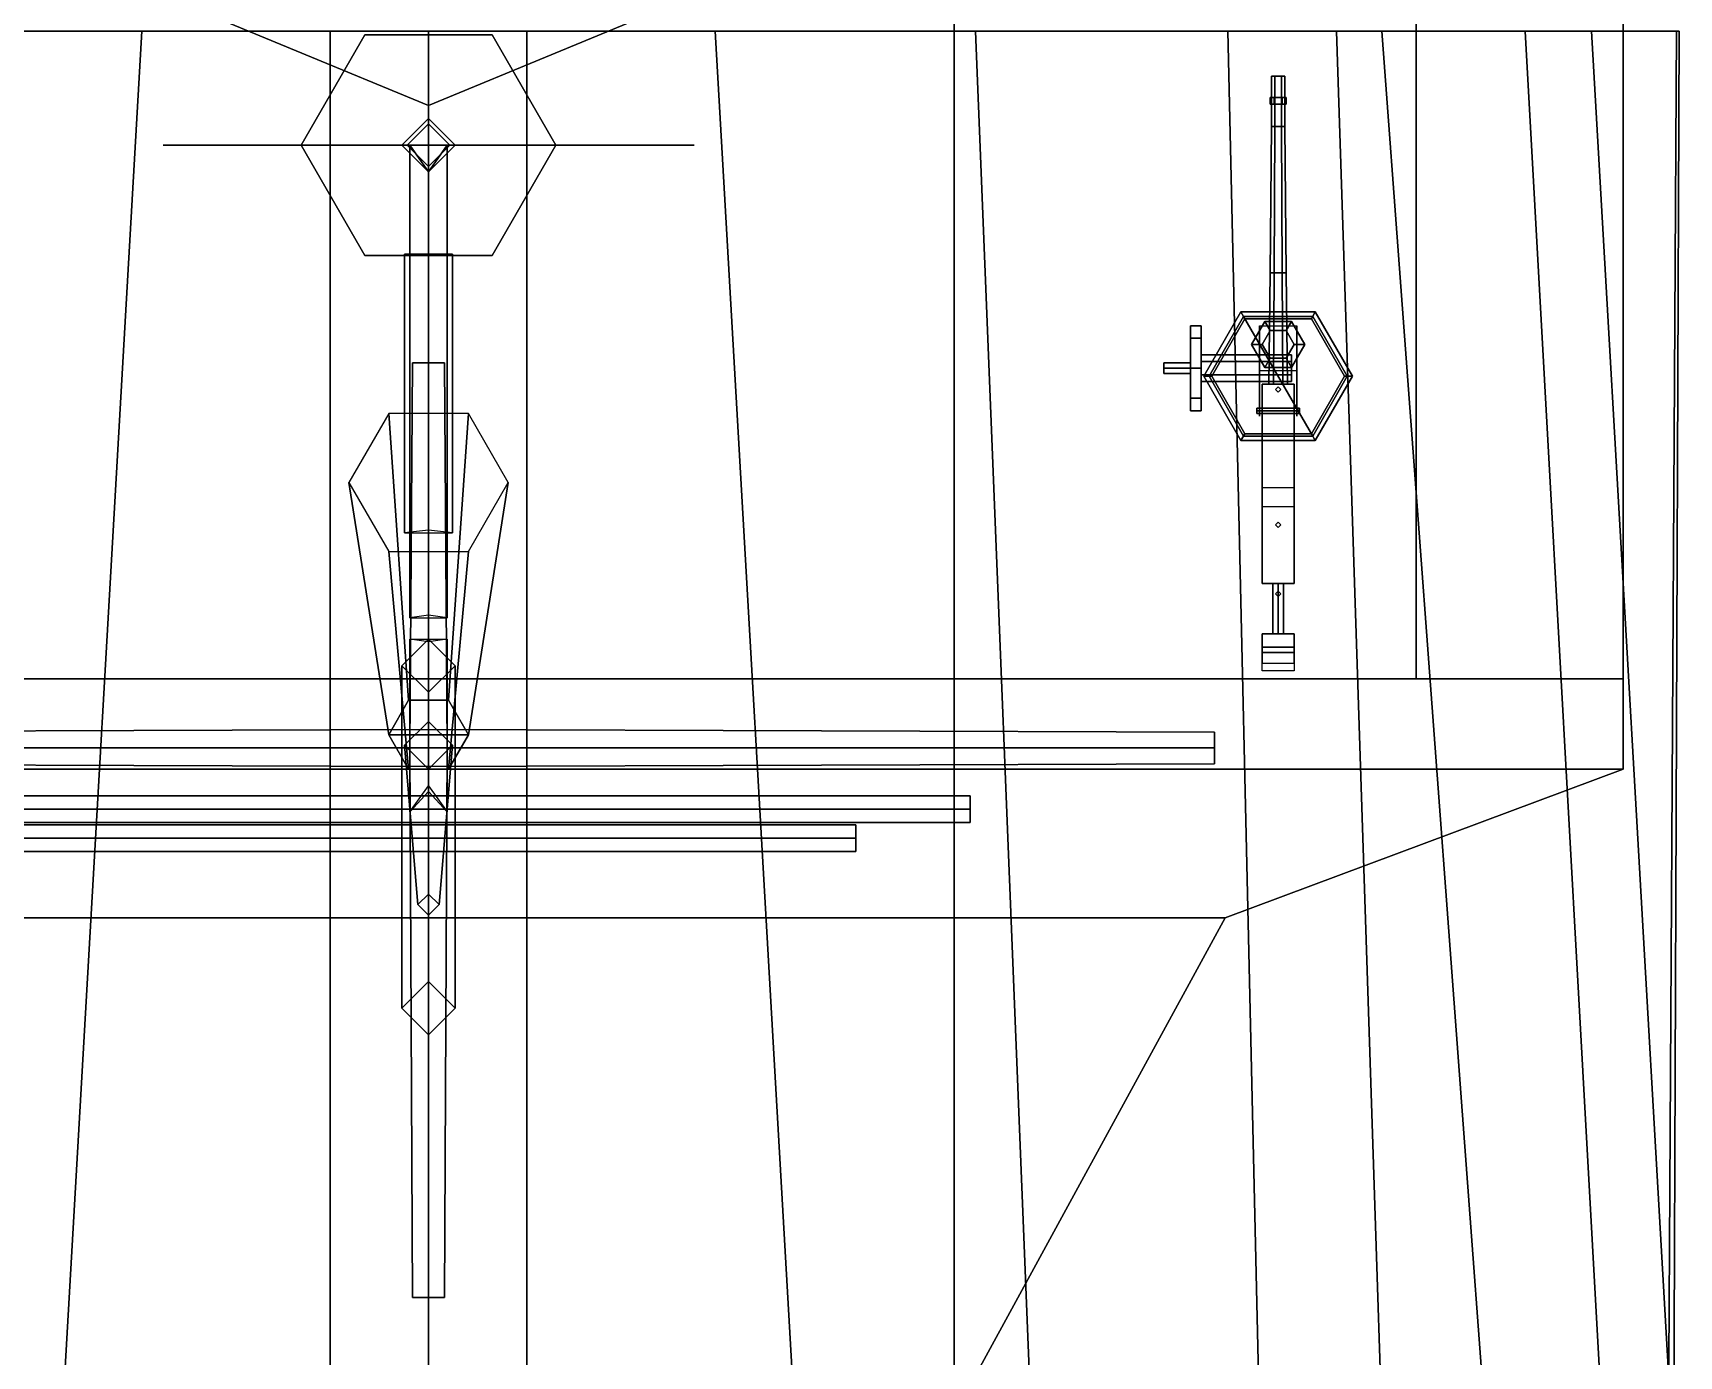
# Model space of a CAD drawing. Header units: millimetres. Extents: x -5 to 5, y -63 to 51.
# Drawn here: x -1.49 to 4.71, y 17.32 to 22.3 of the extents above; entities that cross this region are included whole.
import ezdxf

# ---------------------------------------------------------------- set-up
doc = ezdxf.new("R2010")
doc.units = ezdxf.units.MM
for name, color, linetype in [('gun', 1, 'Continuous'), ('hull2', 7, 'Continuous'), ('radar', 1, 'Continuous'), ('railings', 6, 'Continuous'), ('sleeve', 5, 'Continuous'), ('turret', 2, 'Continuous')]:
    doc.layers.add(name, color=color, linetype=linetype)

msp = doc.modelspace()

# ---------------------------------------------------------------- linework, layer by layer
for points in [[(3.72, 19.87, 3.67), (3.72, 29.73, 4.1), (3.72, 29.73, 6.46), (3.72, 19.87, 6.46)], [(-4.5, 19.87, 6.46), (-4.5, 29.56, 6.46), (4.5, 29.56, 6.46), (4.5, 19.87, 6.46)], [(4.5, 19.87, 6.46), (4.5, 29.56, 6.46), (-4.5, 29.56, 6.46), (-4.5, 19.87, 6.46)], [(0.997, 22.443, 10.19), (-1.41, 23.44, 10.19), (-0.997, 22.443, 10.19), (0, 22.03, 10.19)], [(4.5, 19.53, 8.68), (4.5, 22.73, 8.68), (-4.5, 22.73, 8.68), (-4.5, 19.53, 8.68)], [(-4.5, 19.53, 8.68), (-4.5, 22.73, 8.68), (4.5, 22.73, 8.68), (4.5, 19.53, 8.68)], [(1.98, 19.87, 8.68), (1.98, 22.73, 8.68), (-1.98, 22.73, 8.68), (-1.98, 19.87, 8.68)], [(1.98, 19.87, 6.46), (1.98, 22.73, 6.46), (1.98, 22.73, 8.68), (1.98, 19.87, 8.68)], [(-0.997, 22.443, 8.68), (0, 22.03, 8.68), (0, 22.03, 11.35), (-0.997, 22.443, 11.35)], [(0, 22.03, 10.19), (-0.997, 22.443, 10.19), (-0.997, 22.443, 11.35), (0, 22.03, 11.35)], [(0, 22.03, 8.68), (0.997, 22.443, 8.68), (0.997, 22.443, 11.35), (0, 22.03, 11.35)], [(0.997, 22.443, 10.19), (0, 22.03, 10.19), (0, 22.03, 11.35), (0.997, 22.443, 11.35)], [(0, 22.31, 3.87), (-4.71, 22.31, 3.76), (-4.69, 17.08, 3.58), (0, 17.08, 3.69)], [(-2.06, 22.31, -2.34), (-1.08, 22.31, -2.82), (-1.38, 17.08, -2.81), (-2.27, 17.08, -2.45)], [(-1.08, 22.31, -2.82), (-0.37, 22.31, -3), (-0.37, 17.08, -2.97), (-1.38, 17.08, -2.81)], [(-0.24, 22.2957, 12.98), (-0.48, 21.88, 12.98), (-0.48, 21.88, 13.45), (-0.24, 22.2957, 13.45)], [(0.24, 22.2957, 13.45), (-0.24, 22.2957, 13.45), (-0.48, 21.88, 13.45), (0.48, 21.88, 13.45)], [(0.48, 21.88, 12.98), (-0.48, 21.88, 12.98), (-0.24, 22.2957, 12.98), (0.24, 22.2957, 12.98)], [(-0.37, 22.31, -3), (-0.37, 22.31, -3.05), (-0.37, 17.08, -3.03), (-0.37, 17.08, -2.97)], [(-0.37, 22.31, -3.05), (0, 22.31, -3.05), (0, 17.08, -3.03), (-0.37, 17.08, -3.03)], [(0.24, 22.2957, 12.98), (-0.24, 22.2957, 12.98), (-0.24, 22.2957, 13.45), (0.24, 22.2957, 13.45)], [(0.48, 21.88, 12.98), (0.24, 22.2957, 12.98), (0.24, 22.2957, 13.45), (0.48, 21.88, 13.45)], [(0, 21.98, 16.58), (-0.1, 21.88, 16.58), (-0.1, 21.88, 16.78), (0, 21.98, 16.78)], [(0, 21.78, 16.78), (0.1, 21.88, 16.78), (0, 21.98, 16.78), (-0.1, 21.88, 16.78)], [(-0.1, 21.88, 16.58), (0, 21.98, 16.58), (0.1, 21.88, 16.58), (0, 21.78, 16.58)], [(0.1, 21.88, 16.58), (0, 21.98, 16.58), (0, 21.98, 16.78), (0.1, 21.88, 16.78)], [(-0.48, 21.88, 12.98), (-0.24, 21.4643, 12.98), (-0.24, 21.4643, 13.45), (-0.48, 21.88, 13.45)], [(0.48, 21.88, 13.45), (-0.48, 21.88, 13.45), (-0.24, 21.4643, 13.45), (0.24, 21.4643, 13.45)], [(0.24, 21.4643, 12.98), (-0.24, 21.4643, 12.98), (-0.48, 21.88, 12.98), (0.48, 21.88, 12.98)], [(-0.1, 21.88, 16.58), (0, 21.78, 16.58), (0, 21.78, 16.78), (-0.1, 21.88, 16.78)], [(0, 20.11, 16.61), (-0.07, 20.1, 16.68), (-0.07, 21.88, 16.68), (0, 21.78, 16.61)], [(-0.07, 20.1, 16.68), (0, 20.1, 16.75), (0, 21.78, 16.75), (-0.07, 21.88, 16.68)], [(0.07, 20.1, 16.68), (0, 20.11, 16.61), (0, 21.78, 16.61), (0.07, 21.88, 16.68)], [(0, 20.1, 16.75), (0.07, 20.1, 16.68), (0.07, 21.88, 16.68), (0, 21.78, 16.75)], [(0, 21.78, 16.58), (0.1, 21.88, 16.58), (0.1, 21.88, 16.78), (0, 21.78, 16.78)], [(0.24, 21.4643, 12.98), (0.48, 21.88, 12.98), (0.48, 21.88, 13.45), (0.24, 21.4643, 13.45)], [(-0.24, 21.4643, 12.98), (0.24, 21.4643, 12.98), (0.24, 21.4643, 13.45), (-0.24, 21.4643, 13.45)], [(-0.09, 20.42, 13.31), (0, 20.42, 13.4), (0, 21.47, 13.4), (-0.09, 21.47, 13.31)], [(0, 20.43, 13.22), (-0.09, 20.42, 13.31), (-0.09, 21.47, 13.31), (0, 21.47, 13.22)], [(0, 20.42, 13.4), (0.09, 20.42, 13.31), (0.09, 21.47, 13.31), (0, 21.47, 13.4)], [(0.09, 20.42, 13.31), (0, 20.43, 13.22), (0, 21.47, 13.22), (0.09, 21.47, 13.31)], [(0, 19.8, 16.6), (0, 20.14, 16.27), (0, 21.42, 17.12), (0, 18.37, 17.12)], [(0, 18.37, 17.12), (0, 21.42, 17.12), (0, 20.14, 16.27), (0, 19.8, 16.6)], [(3.06, 21.2525, 8.68), (2.92, 21.01, 8.68), (2.92, 21.01, 8.73), (3.06, 21.2525, 8.73)], [(2.95, 21.01, 8.76), (3.075, 21.2265, 8.76), (3.06, 21.2525, 8.73), (2.92, 21.01, 8.73)], [(3.075, 21.2265, 8.76), (2.95, 21.01, 8.76), (2.95, 21.01, 10.1), (3.075, 21.2265, 10.1)], [(3.34, 21.2525, 8.68), (3.06, 21.2525, 8.68), (3.06, 21.2525, 8.73), (3.34, 21.2525, 8.73)], [(3.075, 21.2265, 8.76), (3.325, 21.2265, 8.76), (3.34, 21.2525, 8.73), (3.06, 21.2525, 8.73)], [(3.325, 21.2265, 8.76), (3.075, 21.2265, 8.76), (3.075, 21.2265, 10.1), (3.325, 21.2265, 10.1)], [(3.325, 21.2265, 8.76), (3.45, 21.01, 8.76), (3.48, 21.01, 8.73), (3.34, 21.2525, 8.73)], [(3.45, 21.01, 8.76), (3.325, 21.2265, 8.76), (3.325, 21.2265, 10.1), (3.45, 21.01, 10.1)], [(3.48, 21.01, 8.68), (3.34, 21.2525, 8.68), (3.34, 21.2525, 8.73), (3.48, 21.01, 8.73)], [(-0.07, 19.61, 20.1), (0, 19.61, 20.17), (0, 21.06, 20.16), (-0.06, 21.06, 20.1)], [(0, 19.61, 20.03), (-0.07, 19.61, 20.1), (-0.06, 21.06, 20.1), (0, 21.06, 20.04)], [(0, 21.06, 20.16), (0.06, 21.06, 20.1), (0, 21.06, 20.04), (-0.06, 21.06, 20.1)], [(0, 19.61, 20.17), (0.07, 19.61, 20.1), (0.06, 21.06, 20.1), (0, 21.06, 20.16)], [(0.07, 19.61, 20.1), (0, 19.61, 20.03), (0, 21.06, 20.04), (0.06, 21.06, 20.1)], [(2.92, 21.01, 8.68), (3.06, 20.7675, 8.68), (3.06, 20.7675, 8.73), (2.92, 21.01, 8.73)], [(3.075, 20.7935, 8.76), (2.95, 21.01, 8.76), (2.92, 21.01, 8.73), (3.06, 20.7675, 8.73)], [(2.95, 21.01, 8.76), (3.075, 20.7935, 8.76), (3.075, 20.7935, 10.1), (2.95, 21.01, 10.1)], [(3.325, 20.7935, 8.76), (3.45, 21.01, 8.76), (3.45, 21.01, 10.1), (3.325, 20.7935, 10.1)], [(3.45, 21.01, 8.76), (3.325, 20.7935, 8.76), (3.34, 20.7675, 8.73), (3.48, 21.01, 8.73)], [(3.34, 20.7675, 8.68), (3.48, 21.01, 8.68), (3.48, 21.01, 8.73), (3.34, 20.7675, 8.73)], [(-0.15, 20.8698, 8.68), (-0.3, 20.61, 8.68), (-0.15, 19.66, 20.03), (-0.075, 19.79, 20.03)], [(0.15, 20.8698, 8.68), (-0.15, 20.8698, 8.68), (-0.075, 19.79, 20.03), (0.075, 19.79, 20.03)], [(0.3, 20.61, 8.68), (0.15, 20.8698, 8.68), (0.075, 19.79, 20.03), (0.15, 19.66, 20.03)], [(3.325, 20.7935, 8.76), (3.075, 20.7935, 8.76), (3.06, 20.7675, 8.73), (3.34, 20.7675, 8.73)], [(3.075, 20.7935, 8.76), (3.325, 20.7935, 8.76), (3.325, 20.7935, 10.1), (3.075, 20.7935, 10.1)], [(3.06, 20.7675, 8.68), (3.34, 20.7675, 8.68), (3.34, 20.7675, 8.73), (3.06, 20.7675, 8.73)], [(-0.3, 20.61, 8.68), (-0.15, 20.3502, 8.68), (-0.075, 19.53, 20.03), (-0.15, 19.66, 20.03)], [(0.15, 20.3502, 8.68), (0.3, 20.61, 8.68), (0.15, 19.66, 20.03), (0.075, 19.53, 20.03)], [(-0.15, 20.3502, 8.68), (0.15, 20.3502, 8.68), (0.075, 19.53, 20.03), (-0.075, 19.53, 20.03)], [(0, 18.73, 8.68), (-0.1, 18.63, 8.68), (-0.1, 19.92, 16.95), (0, 20.02, 16.95)], [(-0.07, 19.37, 13.34), (0, 19.4678, 13.41), (0, 20.01, 13.41), (-0.07, 20.02, 13.34)], [(0, 19.446, 13.27), (-0.07, 19.37, 13.34), (-0.07, 20.02, 13.34), (0, 20.02, 13.27)], [(0.1, 18.63, 8.68), (0, 18.73, 8.68), (0, 20.02, 16.95), (0.1, 19.92, 16.95)], [(0, 19.4678, 13.41), (0.07, 19.37, 13.34), (0.07, 20.02, 13.34), (0, 20.01, 13.41)], [(0.07, 19.37, 13.34), (0, 19.446, 13.27), (0, 20.02, 13.27), (0.07, 20.02, 13.34)], [(-0.1, 18.63, 8.68), (0, 18.53, 8.68), (0, 19.82, 16.95), (-0.1, 19.92, 16.95)], [(0, 18.53, 8.68), (0.1, 18.63, 8.68), (0.1, 19.92, 16.95), (0, 19.82, 16.95)], [(3.72, 19.87, 6.46), (-3.72, 19.87, 6.46), (-3.72, 19.87, 3.67), (3.72, 19.87, 3.67)], [(1.98, 19.87, 6.46), (1.98, 19.87, 8.68), (-1.98, 19.87, 8.68), (-1.98, 19.87, 6.46)], [(-1.98, 12.11, 6.46), (-1.98, 19.87, 6.46), (1.98, 19.87, 6.46), (1.98, 12.11, 6.46)], [(1.98, 12.11, 6.46), (1.98, 19.87, 6.46), (-1.98, 19.87, 6.46), (-1.98, 12.11, 6.46)], [(0.15, 19.66, 20.03), (0.075, 19.79, 20.03), (-0.075, 19.79, 20.03), (-0.15, 19.66, 20.03)], [(0, 19.61, 20.17), (0, 19.68, 20.1), (-2.96, 19.67, 20.1), (-2.96, 19.61, 20.16)], [(0, 19.68, 20.1), (0, 19.61, 20.03), (-2.96, 19.61, 20.04), (-2.96, 19.67, 20.1)], [(0.075, 19.53, 20.03), (0.15, 19.66, 20.03), (-0.15, 19.66, 20.03), (-0.075, 19.53, 20.03)], [(0, 19.71, 20.03), (-0.09, 19.62, 20.03), (-0.04, 19.02, 26.85), (0, 19.06, 26.85)], [(0.09, 19.62, 20.03), (0, 19.71, 20.03), (0, 19.06, 26.85), (0.04, 19.02, 26.85)], [(0, 19.68, 20.1), (0, 19.61, 20.17), (2.96, 19.61, 20.16), (2.96, 19.67, 20.1)], [(0, 19.61, 20.03), (0, 19.68, 20.1), (2.96, 19.67, 20.1), (2.96, 19.61, 20.04)], [(2.96, 19.61, 20.16), (2.96, 19.55, 20.1), (2.96, 19.61, 20.04), (2.96, 19.67, 20.1)], [(0, 19.54, 20.1), (0, 19.61, 20.17), (-2.96, 19.61, 20.16), (-2.96, 19.55, 20.1)], [(0, 19.61, 20.03), (0, 19.54, 20.1), (-2.96, 19.55, 20.1), (-2.96, 19.61, 20.04)], [(-0.09, 19.62, 20.03), (0, 19.53, 20.03), (0, 18.98, 26.85), (-0.04, 19.02, 26.85)], [(0, 19.61, 20.17), (-0.07, 19.61, 20.1), (-0.06, 17.54, 20.1), (0, 17.54, 20.16)], [(-0.07, 19.61, 20.1), (0, 19.61, 20.03), (0, 17.54, 20.04), (-0.06, 17.54, 20.1)], [(0, 19.53, 20.03), (0.09, 19.62, 20.03), (0.04, 19.02, 26.85), (0, 18.98, 26.85)], [(0, 19.61, 20.17), (0, 19.54, 20.1), (2.96, 19.55, 20.1), (2.96, 19.61, 20.16)], [(0, 19.54, 20.1), (0, 19.61, 20.03), (2.96, 19.61, 20.04), (2.96, 19.55, 20.1)], [(0.07, 19.61, 20.1), (0, 19.61, 20.17), (0, 17.54, 20.16), (0.06, 17.54, 20.1)], [(0, 19.61, 20.03), (0.07, 19.61, 20.1), (0.06, 17.54, 20.1), (0, 17.54, 20.04)], [(-3, 18.97, 8.68), (-4.5, 19.53, 8.68), (4.5, 19.53, 8.68), (3, 18.97, 8.68)], [(3, 18.97, 8.68), (4.5, 19.53, 8.68), (-4.5, 19.53, 8.68), (-3, 18.97, 8.68)], [(-2.04, 19.38, 22.76), (-2.04, 19.43, 22.81), (2.04, 19.43, 22.81), (2.04, 19.38, 22.76)], [(-2.04, 19.43, 22.81), (-2.04, 19.38, 22.86), (2.04, 19.38, 22.86), (2.04, 19.43, 22.81)], [(2.04, 19.43, 22.81), (2.04, 19.38, 22.86), (2.04, 19.33, 22.81), (2.04, 19.38, 22.76)], [(-2.04, 19.33, 22.81), (-2.04, 19.38, 22.76), (2.04, 19.38, 22.76), (2.04, 19.33, 22.81)], [(-2.04, 19.38, 22.86), (-2.04, 19.33, 22.81), (2.04, 19.33, 22.81), (2.04, 19.38, 22.86)], [(-1.61, 19.32, 23.97), (-1.61, 19.27, 24.02), (1.61, 19.27, 24.02), (1.61, 19.32, 23.97)], [(-1.61, 19.27, 23.92), (-1.61, 19.32, 23.97), (1.61, 19.32, 23.97), (1.61, 19.27, 23.92)], [(1.61, 19.32, 23.97), (1.61, 19.27, 24.02), (1.61, 19.22, 23.97), (1.61, 19.27, 23.92)], [(-1.61, 19.27, 24.02), (-1.61, 19.22, 23.97), (1.61, 19.22, 23.97), (1.61, 19.27, 24.02)], [(-1.61, 19.22, 23.97), (-1.61, 19.27, 23.92), (1.61, 19.27, 23.92), (1.61, 19.22, 23.97)], [(0.04, 19.02, 26.85), (0, 19.06, 26.85), (-0.04, 19.02, 26.85), (0, 18.98, 26.85)], [(1.98, 17.1, 8.68), (3, 18.97, 8.68), (-3, 18.97, 8.68), (-1.98, 17.1, 8.68)], [(-1.98, 17.1, 8.68), (-3, 18.97, 8.68), (3, 18.97, 8.68), (1.98, 17.1, 8.68)], [(0, 18.73, 3.7468), (-0.1, 18.63, 3.73), (-0.1, 18.63, 8.68), (0, 18.73, 8.68)], [(0.1, 18.63, 3.73), (0, 18.73, 3.7468), (0, 18.73, 8.68), (0.1, 18.63, 8.68)], [(-0.1, 18.63, 3.73), (0, 18.53, 3.7399), (0, 18.53, 8.68), (-0.1, 18.63, 8.68)], [(0, 18.53, 3.7399), (0.1, 18.63, 3.73), (0.1, 18.63, 8.68), (0, 18.53, 8.68)], [(0, 17.54, 20.04), (0.06, 17.54, 20.1), (0, 17.54, 20.16), (-0.06, 17.54, 20.1)]]:
    msp.add_3dface(points)
at = {"layer": 'gun'}
for points in [[(3.225, 22.14, 10.47), (3.175, 22.14, 10.47), (3.1875, 22.14, 10.4917), (3.2125, 22.14, 10.4917)], [(3.1875, 22.14, 10.4917), (3.175, 22.14, 10.47), (3.175, 21.95, 10.47), (3.1875, 21.95, 10.4917)], [(3.2125, 22.14, 10.4483), (3.1875, 22.14, 10.4483), (3.175, 22.14, 10.47), (3.225, 22.14, 10.47)], [(3.175, 22.14, 10.47), (3.1875, 22.14, 10.4483), (3.1875, 21.95, 10.4483), (3.175, 21.95, 10.47)], [(3.1875, 22.14, 10.4483), (3.2125, 22.14, 10.4483), (3.2125, 21.95, 10.4483), (3.1875, 21.95, 10.4483)], [(3.2125, 22.14, 10.4917), (3.1875, 22.14, 10.4917), (3.1875, 21.95, 10.4917), (3.2125, 21.95, 10.4917)], [(3.225, 22.14, 10.47), (3.2125, 22.14, 10.4917), (3.2125, 21.95, 10.4917), (3.225, 21.95, 10.47)], [(3.2125, 22.14, 10.4483), (3.225, 22.14, 10.47), (3.225, 21.95, 10.47), (3.2125, 21.95, 10.4483)], [(3.23, 22.06, 10.47), (3.17, 22.06, 10.47), (3.185, 22.06, 10.496), (3.215, 22.06, 10.496)], [(3.185, 22.06, 10.496), (3.17, 22.06, 10.47), (3.17, 22.035, 10.47), (3.185, 22.035, 10.496)], [(3.215, 22.06, 10.444), (3.185, 22.06, 10.444), (3.17, 22.06, 10.47), (3.23, 22.06, 10.47)], [(3.17, 22.06, 10.47), (3.185, 22.06, 10.444), (3.185, 22.035, 10.444), (3.17, 22.035, 10.47)], [(3.215, 22.035, 10.496), (3.185, 22.035, 10.496), (3.17, 22.035, 10.47), (3.23, 22.035, 10.47)], [(3.23, 22.035, 10.47), (3.17, 22.035, 10.47), (3.185, 22.035, 10.444), (3.215, 22.035, 10.444)], [(3.185, 22.06, 10.444), (3.215, 22.06, 10.444), (3.215, 22.035, 10.444), (3.185, 22.035, 10.444)], [(3.215, 22.06, 10.496), (3.185, 22.06, 10.496), (3.185, 22.035, 10.496), (3.215, 22.035, 10.496)], [(3.23, 22.06, 10.47), (3.215, 22.06, 10.496), (3.215, 22.035, 10.496), (3.23, 22.035, 10.47)], [(3.215, 22.06, 10.444), (3.23, 22.06, 10.47), (3.23, 22.035, 10.47), (3.215, 22.035, 10.444)], [(3.17, 21.4, 10.47), (3.185, 21.4, 10.496), (3.1875, 21.95, 10.4917), (3.175, 21.95, 10.47)], [(3.185, 21.4, 10.444), (3.17, 21.4, 10.47), (3.175, 21.95, 10.47), (3.1875, 21.95, 10.4483)], [(3.215, 21.4, 10.444), (3.185, 21.4, 10.444), (3.1875, 21.95, 10.4483), (3.2125, 21.95, 10.4483)], [(3.185, 21.4, 10.496), (3.215, 21.4, 10.496), (3.2125, 21.95, 10.4917), (3.1875, 21.95, 10.4917)], [(3.215, 21.4, 10.496), (3.23, 21.4, 10.47), (3.225, 21.95, 10.47), (3.2125, 21.95, 10.4917)], [(3.23, 21.4, 10.47), (3.215, 21.4, 10.444), (3.2125, 21.95, 10.4483), (3.225, 21.95, 10.47)], [(3.185, 21.4, 10.496), (3.17, 21.4, 10.47), (3.165, 20.98, 10.47), (3.1825, 20.98, 10.5003)], [(3.17, 21.4, 10.47), (3.185, 21.4, 10.444), (3.1825, 20.98, 10.4397), (3.165, 20.98, 10.47)], [(3.185, 21.4, 10.444), (3.215, 21.4, 10.444), (3.2175, 20.98, 10.4397), (3.1825, 20.98, 10.4397)], [(3.215, 21.4, 10.496), (3.185, 21.4, 10.496), (3.1825, 20.98, 10.5003), (3.2175, 20.98, 10.5003)], [(3.23, 21.4, 10.47), (3.215, 21.4, 10.496), (3.2175, 20.98, 10.5003), (3.235, 20.98, 10.47)], [(3.215, 21.4, 10.444), (3.23, 21.4, 10.47), (3.235, 20.98, 10.47), (3.2175, 20.98, 10.4397)]]:
    msp.add_3dface(points, dxfattribs=at)
at = {"layer": 'hull2'}
for points in [[(0.37, 22.31, -3.05), (0, 22.31, -3.05), (0, 17.08, -3.03), (0.37, 17.08, -3.03)], [(0, 22.31, 3.87), (4.71, 22.31, 3.76), (4.69, 17.08, 3.58), (0, 17.08, 3.69)], [(0.37, 22.31, -3), (0.37, 22.31, -3.05), (0.37, 17.08, -3.03), (0.37, 17.08, -2.97)], [(1.08, 22.31, -2.82), (0.37, 22.31, -3), (0.37, 17.08, -2.97), (1.38, 17.08, -2.81)], [(2.06, 22.31, -2.34), (1.08, 22.31, -2.82), (1.38, 17.08, -2.81), (2.27, 17.08, -2.45)], [(3.01, 22.31, -1.34), (2.06, 22.31, -2.34), (2.27, 17.08, -2.45), (3.13, 17.08, -1.84)], [(3.42, 22.31, -0.61), (3.01, 22.31, -1.34), (3.13, 17.08, -1.84), (3.59, 17.08, -1.13)], [(3.59, 22.31, -0.22), (3.42, 22.31, -0.61), (3.59, 17.08, -1.13), (3.98, 17.08, -0.35)], [(4.13, 22.31, 1.28), (3.59, 22.31, -0.22), (3.98, 17.08, -0.35), (4.42, 17.08, 1.1)], [(4.38, 22.31, 1.68), (4.13, 22.31, 1.28), (4.42, 17.08, 1.1), (4.68, 17.08, 2.72)], [(4.71, 22.31, 3.76), (4.38, 22.31, 1.68), (4.68, 17.08, 2.72), (4.69, 17.08, 3.58)]]:
    msp.add_3dface(points, dxfattribs=at)
at = {"layer": 'radar'}
for points in [[(0, 21.96, 13.45), (-0.08, 21.88, 13.45), (-0.08, 21.88, 16.58), (0, 21.96, 16.58)], [(0.08, 21.88, 13.45), (0, 21.96, 13.45), (0, 21.96, 16.58), (0.08, 21.88, 16.58)], [(1, 21.88, 14.36), (1, 21.88, 16.51), (-1, 21.88, 16.51), (-1, 21.88, 14.36)], [(-1, 21.88, 14.36), (-1, 21.88, 16.51), (1, 21.88, 16.51), (1, 21.88, 14.36)], [(-0.08, 21.88, 13.45), (0, 21.8, 13.45), (0, 21.8, 16.58), (-0.08, 21.88, 16.58)], [(0, 21.8, 13.45), (0.08, 21.88, 13.45), (0.08, 21.88, 16.58), (0, 21.8, 16.58)]]:
    msp.add_3dface(points, dxfattribs=at)
at = {"layer": 'railings'}
for points in [[(4.5, 19.87, 7.58), (4.5, 29.56, 8.06), (4.5, 29.56, 6.46), (4.5, 19.87, 6.46)], [(4.5, 19.87, 6.46), (4.5, 29.56, 6.46), (4.5, 29.56, 8.06), (4.5, 19.87, 7.58)], [(4.5, 19.53, 8.68), (4.5, 22.73, 8.68), (4.5, 22.73, 10.12), (4.5, 19.53, 10.12)], [(4.5, 19.53, 10.12), (4.5, 22.73, 10.12), (4.5, 22.73, 8.68), (4.5, 19.53, 8.68)], [(4.67, 17.08, 3.58), (4.7, 22.31, 3.76), (4.7, 22.31, 4.92), (4.67, 17.08, 4.6)], [(4.67, 17.08, 4.6), (4.7, 22.31, 4.92), (4.7, 22.31, 3.76), (4.67, 17.08, 3.58)], [(3, 18.97, 10.12), (4.5, 19.53, 10.12), (4.5, 19.53, 8.68), (3, 18.97, 8.68)], [(3, 18.97, 8.68), (4.5, 19.53, 8.68), (4.5, 19.53, 10.12), (3, 18.97, 10.12)], [(1.98, 17.1, 10.12), (3, 18.97, 10.12), (3, 18.97, 8.68), (1.98, 17.1, 8.68)], [(1.98, 17.1, 8.68), (3, 18.97, 8.68), (3, 18.97, 10.12), (1.98, 17.1, 10.12)]]:
    msp.add_3dface(points, dxfattribs=at)
at = {"layer": 'sleeve'}
for points in [[(3.14, 20.98, 10.44), (3.14, 20.89, 10.39), (3.14, 20.89, 10.54), (3.14, 20.98, 10.5)], [(3.26, 20.98, 10.5), (3.26, 20.98, 10.44), (3.14, 20.98, 10.44), (3.14, 20.98, 10.5)], [(3.26, 20.98, 10.44), (3.26, 20.89, 10.39), (3.14, 20.89, 10.39), (3.14, 20.98, 10.44)], [(3.14, 20.98, 10.5), (3.14, 20.89, 10.54), (3.26, 20.89, 10.54), (3.26, 20.98, 10.5)], [(3.2, 20.97, 10.5), (3.19, 20.96, 10.5), (3.19, 20.96, 10.64), (3.2, 20.97, 10.64)], [(3.19, 20.96, 10.64), (3.2, 20.95, 10.64), (3.21, 20.96, 10.64), (3.2, 20.97, 10.64)], [(3.19, 20.96, 10.5), (3.2, 20.95, 10.51), (3.2, 20.95, 10.64), (3.19, 20.96, 10.64)], [(3.21, 20.96, 10.5), (3.2, 20.97, 10.5), (3.2, 20.97, 10.64), (3.21, 20.96, 10.64)], [(3.2, 20.95, 10.51), (3.21, 20.96, 10.5), (3.21, 20.96, 10.64), (3.2, 20.95, 10.64)], [(3.26, 20.89, 10.54), (3.26, 20.89, 10.39), (3.26, 20.98, 10.44), (3.26, 20.98, 10.5)], [(3.12, 20.87, 10.47), (3.12, 20.88, 10.48), (3.12, 20.89, 10.47), (3.12, 20.88, 10.46)], [(3.28, 20.88, 10.48), (3.28, 20.89, 10.47), (3.12, 20.89, 10.47), (3.12, 20.88, 10.48)], [(3.28, 20.89, 10.47), (3.28, 20.88, 10.46), (3.12, 20.88, 10.46), (3.12, 20.89, 10.47)], [(3.28, 20.87, 10.47), (3.28, 20.88, 10.48), (3.12, 20.88, 10.48), (3.12, 20.87, 10.47)], [(3.28, 20.88, 10.46), (3.28, 20.87, 10.47), (3.12, 20.87, 10.47), (3.12, 20.88, 10.46)], [(3.14, 20.89, 10.39), (3.14, 20.23, 10.39), (3.14, 20.23, 10.54), (3.14, 20.89, 10.54)], [(3.26, 20.89, 10.39), (3.26, 20.23, 10.39), (3.14, 20.23, 10.39), (3.14, 20.89, 10.39)], [(3.14, 20.89, 10.54), (3.14, 20.23, 10.54), (3.26, 20.23, 10.54), (3.26, 20.89, 10.54)], [(3.26, 20.23, 10.54), (3.26, 20.23, 10.39), (3.26, 20.89, 10.39), (3.26, 20.89, 10.54)], [(3.28, 20.88, 10.46), (3.28, 20.89, 10.47), (3.28, 20.88, 10.48), (3.28, 20.87, 10.47)], [(3.14, 20.59, 10.54), (3.14, 20.52, 10.66), (3.26, 20.52, 10.66), (3.26, 20.59, 10.54)], [(3.2, 20.46, 10.54), (3.19, 20.45, 10.54), (3.19, 20.45, 10.71), (3.2, 20.46, 10.71)], [(3.19, 20.45, 10.71), (3.2, 20.44, 10.71), (3.21, 20.45, 10.71), (3.2, 20.46, 10.71)], [(3.21, 20.45, 10.54), (3.2, 20.46, 10.54), (3.2, 20.46, 10.71), (3.21, 20.45, 10.71)], [(3.19, 20.45, 10.54), (3.2, 20.44, 10.54), (3.2, 20.44, 10.71), (3.19, 20.45, 10.71)], [(3.2, 20.44, 10.54), (3.21, 20.45, 10.54), (3.21, 20.45, 10.71), (3.2, 20.44, 10.71)], [(3.14, 20.23, 10.54), (3.14, 20.23, 10.39), (3.26, 20.23, 10.39), (3.26, 20.23, 10.54)], [(3.2, 20.23, 10.48), (3.18, 20.23, 10.46), (3.18, 20.04, 10.46), (3.2, 20.04, 10.48)], [(3.18, 20.23, 10.46), (3.2, 20.23, 10.44), (3.2, 20.04, 10.44), (3.18, 20.04, 10.46)], [(3.22, 20.23, 10.46), (3.2, 20.23, 10.48), (3.2, 20.04, 10.48), (3.22, 20.04, 10.46)], [(3.2, 20.23, 10.44), (3.22, 20.23, 10.46), (3.22, 20.04, 10.46), (3.2, 20.04, 10.44)], [(3.2, 20.2, 10.39), (3.19, 20.19, 10.39), (3.19, 20.19, 10.59), (3.2, 20.2, 10.59)], [(3.2, 20.2, 10.39), (3.21, 20.19, 10.39), (3.2, 20.18, 10.39), (3.19, 20.19, 10.39)], [(3.19, 20.19, 10.59), (3.2, 20.18, 10.59), (3.21, 20.19, 10.59), (3.2, 20.2, 10.59)], [(3.19, 20.19, 10.39), (3.2, 20.18, 10.39), (3.2, 20.18, 10.59), (3.19, 20.19, 10.59)], [(3.21, 20.19, 10.39), (3.2, 20.2, 10.39), (3.2, 20.2, 10.59), (3.21, 20.19, 10.59)], [(3.2, 20.18, 10.39), (3.21, 20.19, 10.39), (3.21, 20.19, 10.59), (3.2, 20.18, 10.59)], [(3.14, 20.04, 10.49), (3.14, 20.04, 10.41), (3.26, 20.04, 10.41), (3.26, 20.04, 10.49)], [(3.14, 19.97, 10.56), (3.14, 20.04, 10.49), (3.26, 20.04, 10.49), (3.26, 19.97, 10.56)], [(3.14, 20.04, 10.41), (3.14, 19.99, 10.34), (3.26, 19.99, 10.34), (3.26, 20.04, 10.41)], [(3.14, 19.99, 10.34), (3.14, 19.93, 10.31), (3.26, 19.93, 10.31), (3.26, 19.99, 10.34)], [(3.14, 19.9, 10.56), (3.14, 19.97, 10.56), (3.26, 19.97, 10.56), (3.26, 19.9, 10.56)]]:
    msp.add_3dface(points, dxfattribs=at)
at = {"layer": 'turret'}
for points in [[(3.07, 21.2352, 10.1), (2.94, 21.01, 10.1), (2.94, 21.01, 10.14), (3.07, 21.2352, 10.14)], [(3.07, 20.7848, 10.1), (2.94, 21.01, 10.1), (3.07, 21.2352, 10.1), (3.33, 20.7848, 10.1)], [(2.94, 21.01, 10.14), (3.07, 20.7848, 10.14), (3.33, 20.7848, 10.14), (3.07, 21.2352, 10.14)], [(3.33, 20.7848, 10.1), (3.07, 21.2352, 10.1), (3.33, 21.2352, 10.1), (3.46, 21.01, 10.1)], [(3.07, 21.2352, 10.14), (3.33, 20.7848, 10.14), (3.46, 21.01, 10.14), (3.33, 21.2352, 10.14)], [(3.33, 21.2352, 10.1), (3.07, 21.2352, 10.1), (3.07, 21.2352, 10.14), (3.33, 21.2352, 10.14)], [(3.14, 21.13, 10.27), (3.17, 21.182, 10.27), (3.15, 21.2166, 10.23), (3.1, 21.13, 10.23)], [(3.15, 21.2166, 10.14), (3.1, 21.13, 10.14), (3.1, 21.13, 10.23), (3.15, 21.2166, 10.23)], [(3.17, 21.182, 10.27), (3.23, 21.182, 10.27), (3.25, 21.2166, 10.23), (3.15, 21.2166, 10.23)], [(3.25, 21.2166, 10.14), (3.15, 21.2166, 10.14), (3.15, 21.2166, 10.23), (3.25, 21.2166, 10.23)], [(3.23, 21.182, 10.27), (3.26, 21.13, 10.27), (3.3, 21.13, 10.23), (3.25, 21.2166, 10.23)], [(3.3, 21.13, 10.14), (3.25, 21.2166, 10.14), (3.25, 21.2166, 10.23), (3.3, 21.13, 10.23)], [(3.46, 21.01, 10.1), (3.33, 21.2352, 10.1), (3.33, 21.2352, 10.14), (3.46, 21.01, 10.14)], [(2.91, 21.1531, 10.2931), (2.91, 21.2, 10.18), (2.87, 21.2, 10.18), (2.87, 21.1531, 10.2931)], [(2.91, 21.2, 10.18), (2.91, 21.1531, 10.0669), (2.87, 21.1531, 10.0669), (2.87, 21.2, 10.18)], [(2.87, 20.88, 10.18), (2.87, 21.1531, 10.2931), (2.87, 21.2, 10.18), (2.87, 20.9269, 10.0669)], [(2.87, 20.9269, 10.0669), (2.87, 21.2, 10.18), (2.87, 21.1531, 10.0669), (2.87, 21.04, 10.02)], [(2.91, 21.04, 10.34), (2.91, 21.1531, 10.2931), (2.87, 21.1531, 10.2931), (2.87, 21.04, 10.34)], [(2.91, 21.1531, 10.0669), (2.91, 21.04, 10.02), (2.87, 21.04, 10.02), (2.87, 21.1531, 10.0669)], [(2.87, 20.9269, 10.2931), (2.87, 21.04, 10.34), (2.87, 21.1531, 10.2931), (2.87, 20.88, 10.18)], [(2.91, 20.9269, 10.0669), (2.91, 21.2, 10.18), (2.91, 21.1531, 10.2931), (2.91, 20.88, 10.18)], [(2.91, 21.04, 10.02), (2.91, 21.1531, 10.0669), (2.91, 21.2, 10.18), (2.91, 20.9269, 10.0669)], [(2.91, 20.88, 10.18), (2.91, 21.1531, 10.2931), (2.91, 21.04, 10.34), (2.91, 20.9269, 10.2931)], [(3.13, 21.03, 10.29), (3.13, 21.2, 10.29), (3.13, 21.2, 10.32), (3.13, 21.05, 10.36)], [(3.13, 21.03, 10.29), (3.13, 21.2, 10.29), (3.27, 21.2, 10.29), (3.27, 21.03, 10.29)], [(3.17, 21.182, 10.27), (3.14, 21.13, 10.27), (3.14, 21.13, 10.29), (3.17, 21.182, 10.29)], [(3.23, 21.182, 10.27), (3.17, 21.182, 10.27), (3.17, 21.182, 10.29), (3.23, 21.182, 10.29)], [(3.26, 21.13, 10.27), (3.23, 21.182, 10.27), (3.23, 21.182, 10.29), (3.26, 21.13, 10.29)], [(3.27, 21.03, 10.29), (3.27, 21.2, 10.29), (3.27, 21.2, 10.32), (3.27, 21.05, 10.36)], [(3.25, 21.065, 10.2233), (3.25, 21.09, 10.18), (2.91, 21.09, 10.18), (2.91, 21.065, 10.2233)], [(3.25, 21.09, 10.18), (3.25, 21.065, 10.1367), (2.91, 21.065, 10.1367), (2.91, 21.09, 10.18)], [(3.17, 21.078, 10.27), (3.14, 21.13, 10.27), (3.1, 21.13, 10.23), (3.15, 21.0434, 10.23)], [(3.1, 21.13, 10.14), (3.15, 21.0434, 10.14), (3.15, 21.0434, 10.23), (3.1, 21.13, 10.23)], [(3.14, 21.13, 10.27), (3.17, 21.078, 10.27), (3.17, 21.078, 10.29), (3.14, 21.13, 10.29)], [(3.26, 21.13, 10.27), (3.23, 21.078, 10.27), (3.25, 21.0434, 10.23), (3.3, 21.13, 10.23)], [(3.23, 21.078, 10.27), (3.26, 21.13, 10.27), (3.26, 21.13, 10.29), (3.23, 21.078, 10.29)], [(3.25, 21.0434, 10.14), (3.3, 21.13, 10.14), (3.3, 21.13, 10.23), (3.25, 21.0434, 10.23)], [(3.25, 21.065, 10.1367), (3.25, 21.09, 10.18), (3.25, 21.065, 10.2233), (3.25, 21.015, 10.1367)], [(2.87, 21.04, 10.32), (2.87, 21.06, 10.3), (2.77, 21.06, 10.3), (2.77, 21.04, 10.32)], [(2.87, 21.06, 10.3), (2.87, 21.04, 10.28), (2.77, 21.04, 10.28), (2.77, 21.06, 10.3)], [(2.77, 21.02, 10.3), (2.77, 21.04, 10.32), (2.77, 21.06, 10.3), (2.77, 21.04, 10.28)], [(2.87, 21.02, 10.3), (2.87, 21.04, 10.32), (2.77, 21.04, 10.32), (2.77, 21.02, 10.3)], [(2.87, 21.04, 10.28), (2.87, 21.02, 10.3), (2.77, 21.02, 10.3), (2.77, 21.04, 10.28)], [(2.91, 20.9269, 10.2931), (2.91, 21.04, 10.34), (2.87, 21.04, 10.34), (2.87, 20.9269, 10.2931)], [(2.91, 21.04, 10.02), (2.91, 20.9269, 10.0669), (2.87, 20.9269, 10.0669), (2.87, 21.04, 10.02)], [(3.25, 21.015, 10.2233), (3.25, 21.065, 10.2233), (2.91, 21.065, 10.2233), (2.91, 21.015, 10.2233)], [(3.25, 21.065, 10.1367), (3.25, 21.015, 10.1367), (2.91, 21.015, 10.1367), (2.91, 21.065, 10.1367)], [(3.13, 20.97, 10.33), (3.13, 21.03, 10.29), (3.13, 21.05, 10.36), (3.13, 21.01, 10.38)], [(3.23, 21.078, 10.27), (3.17, 21.078, 10.27), (3.15, 21.0434, 10.23), (3.25, 21.0434, 10.23)], [(3.15, 21.0434, 10.14), (3.25, 21.0434, 10.14), (3.25, 21.0434, 10.23), (3.15, 21.0434, 10.23)], [(3.17, 21.078, 10.27), (3.23, 21.078, 10.27), (3.23, 21.078, 10.29), (3.17, 21.078, 10.29)], [(3.25, 21.015, 10.1367), (3.25, 21.065, 10.2233), (3.25, 21.015, 10.2233), (3.25, 20.99, 10.18)], [(3.27, 20.97, 10.33), (3.27, 21.03, 10.29), (3.27, 21.05, 10.36), (3.27, 21.01, 10.38)], [(3.25, 20.99, 10.18), (3.25, 21.015, 10.2233), (2.91, 21.015, 10.2233), (2.91, 20.99, 10.18)], [(3.25, 21.015, 10.1367), (3.25, 20.99, 10.18), (2.91, 20.99, 10.18), (2.91, 21.015, 10.1367)], [(2.94, 21.01, 10.1), (3.07, 20.7848, 10.1), (3.07, 20.7848, 10.14), (2.94, 21.01, 10.14)], [(3.13, 20.93, 10.38), (3.13, 20.97, 10.33), (3.13, 21.01, 10.38), (3.13, 20.98, 10.45)], [(3.13, 20.93, 10.44), (3.13, 20.93, 10.38), (3.13, 20.98, 10.45), (3.13, 20.93, 10.47)], [(3.27, 20.93, 10.38), (3.27, 20.97, 10.33), (3.27, 21.01, 10.38), (3.27, 20.98, 10.45)], [(3.27, 20.93, 10.44), (3.27, 20.93, 10.38), (3.27, 20.98, 10.45), (3.27, 20.93, 10.47)], [(3.33, 20.7848, 10.1), (3.46, 21.01, 10.1), (3.46, 21.01, 10.14), (3.33, 20.7848, 10.14)], [(2.91, 20.88, 10.18), (2.91, 20.9269, 10.2931), (2.87, 20.9269, 10.2931), (2.87, 20.88, 10.18)], [(2.91, 20.9269, 10.0669), (2.91, 20.88, 10.18), (2.87, 20.88, 10.18), (2.87, 20.9269, 10.0669)], [(3.13, 20.86, 10.45), (3.13, 20.93, 10.44), (3.13, 20.93, 10.47), (3.13, 20.88, 10.5)], [(3.27, 20.86, 10.45), (3.27, 20.93, 10.44), (3.27, 20.93, 10.47), (3.27, 20.88, 10.5)], [(3.07, 20.7848, 10.1), (3.33, 20.7848, 10.1), (3.33, 20.7848, 10.14), (3.07, 20.7848, 10.14)]]:
    msp.add_3dface(points, dxfattribs=at)

doc.saveas('drawing.dxf')
